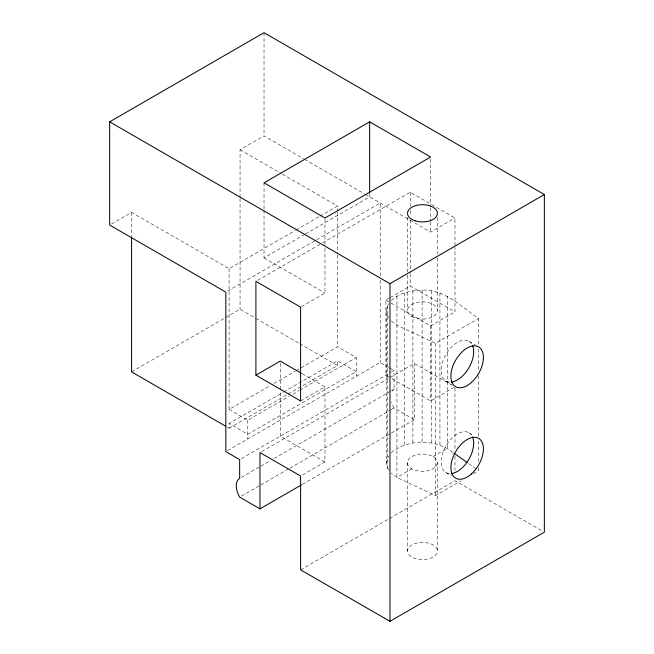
<?xml version="1.0" encoding="UTF-8"?>
<svg xmlns="http://www.w3.org/2000/svg" width="654" height="654" viewBox="0 0 654 654"><rect width="100%" height="100%" fill="white"/><g stroke="black" fill="none" stroke-linecap="round" stroke-linejoin="round"><path stroke-width="0.49" stroke-dasharray="3.27 2.45" d="M388.893 469.924L387.708 468.264L386.489 462.942L386.489 310.699L387.708 305.369L388.893 303.718M386.489 462.942L387.708 457.62L388.893 455.969M391.264 300.415C399.619 292.861 411.153 290.409 422.116 290.131C444.851 288.88 461.127 306.914 478.589 318.433L478.589 345.001M391.264 452.658C408.374 438.736 435.768 439.006 453.067 452.503M411.799 468.779L396.929 477.485L391.264 473.226M111.401 224.028L131.585 212.378L229.088 268.671L295.232 230.486M240.059 197.5L240.059 149.75L264.028 135.909L303.636 158.775M296.115 229.971L319.046 216.736M319.929 216.229L337.562 206.043L337.562 211.144M264.028 210.204L264.028 257.88L304.519 234.5M305.402 233.993L369.657 196.895L369.657 193.854M227.6 291.112L315.825 240.173M316.708 239.666L380.219 202.993L380.219 276.143M257.643 280.329L321.654 243.378M322.528 242.871L410.287 192.202L454.98 218.003L454.98 246.558M131.585 371.881L240.059 309.252L254.986 317.877M301.461 306.636L324.973 293.066L324.973 247.416M365.259 194.352L430.602 232.08L454.98 218.003M389.163 377.039L385.909 375.167L385.909 300.104L389.392 298.093M390.266 297.586L410.287 286.027L454.98 311.827L454.98 247.58M229.088 268.671L229.088 409.412L270.535 385.476M274.067 383.44L295.232 371.219M296.115 370.712L337.562 346.784L356.25 357.575L356.25 376.336M227.33 427.16L229.088 428.174L229.088 423.481L282.888 392.425M283.762 391.918L337.562 360.853L356.25 371.644L247.776 434.272L229.088 423.481M229.088 428.174L287.294 394.566M288.177 394.06L337.562 365.545L337.562 360.853M229.088 409.412L247.776 420.203L289.223 396.267M292.755 394.231L298.927 390.667M299.81 390.16L356.25 357.575M300.595 400.967L324.973 386.89L324.973 461.953L301.461 475.523M385.909 300.104L430.602 325.905L454.98 311.827M227.592 450.614L380.219 362.496L388.852 367.483M391.264 320.975L396.929 325.234L435.523 343.301L478.589 318.433M241.416 458.585L390.503 372.51M391.386 372.003L394.035 370.475L394.035 389.236A16.252 9.385 60 0 0 392.212 390.928M261.706 451.562L389.089 378.02M452.331 385.361L414.35 363.436L389.972 377.513L430.602 400.967L454.98 386.89M241.416 477.355L259.94 466.654M260.823 466.147L270.527 460.547M274.059 458.511L390.503 391.272M391.386 390.765L394.035 389.236M241.416 496.116L259.94 485.423M260.823 484.916L289.052 468.616M289.935 468.101L390.503 410.042M391.386 409.535L394.035 408.006L414.35 419.729L414.35 363.436M302.312 484.418L390.528 433.479M391.411 432.973L414.35 419.729M300.595 569.855L388.811 518.916M389.694 518.409L454.98 480.715L542.591 531.146M396.929 296.156L396.929 477.485L435.523 495.544L461.013 480.829M473.316 473.725L478.589 470.684L478.589 467.618M432.923 456.582L447.303 448.399L447.303 296.156M304.519 159.29L364.376 193.846M240.059 149.75L281.343 173.588M282.226 174.095L337.562 206.043M468.91 341.265L475.409 345.018M264.028 257.88L324.973 293.066M445.922 381.069L451.612 384.356M389.719 367.981L394.035 370.475M468.91 432.744L473.782 435.556M255.869 318.384L298.911 343.236M299.794 343.742L337.562 365.545M302.189 373.736L324.973 386.89M445.922 472.556L451.612 475.834M324.973 461.953L280.28 436.153L280.28 390.503M468.705 463.645L476.938 469.515M388.893 317.672L387.708 316.021L386.489 310.699M437.297 462.664A14.936 8.608 -0.1 0 1 414.889 470.144A14.936 8.608 -0.1 0 1 414.889 455.225A14.936 8.608 -0.1 0 1 437.297 462.664L437.412 550.987A14.936 8.608 -0.1 0 1 415.004 558.467A14.936 8.608 -0.1 0 1 415.004 543.548A14.936 8.608 -0.1 0 1 437.412 550.987M407.426 462.697L407.54 551.011M478.589 349.089L478.589 370.548M478.589 375.658L478.589 436.962M478.589 441.049L478.589 461.487M454.98 387.912L454.98 450.124M454.98 456.239L454.98 470.52M439.929 292.886L439.929 445.129M437.412 217.365L437.412 253.809M437.412 257.856L437.412 310.487M435.523 343.301L435.523 495.544M431.338 290.826L431.338 443.077M430.602 159.045L430.602 206.721M430.602 207.735L430.602 220.921M430.602 221.935L430.602 232.08M430.602 325.905L430.602 400.967M422.116 290.131L422.116 442.374M412.895 290.826L412.895 443.077M410.287 192.202L410.287 206.484M410.287 210.563L410.287 215.657M410.287 219.736L410.287 272.767M410.287 273.789L410.287 286.027M407.54 217.365L407.54 274.051M407.54 275.064L407.54 310.487M404.303 292.886L404.303 445.129M387.708 305.369L387.708 468.264M380.219 280.206L380.219 362.496M337.562 212.166L337.562 253.973M337.562 254.995L337.562 346.784M324.973 219.016L324.973 246.403M280.28 363.117L280.28 389.49M264.028 32.7L264.028 135.909M264.028 182.818L264.028 209.19M247.776 420.203L247.776 438.965M240.059 198.514L240.059 309.252M131.585 212.378L131.585 235.742M394.035 408.006A16.252 9.385 60 0 1 391.542 402.259M449.29 473.594A22.98 13.268 -60 0 1 445.922 446.012A22.98 13.268 -60 0 1 471.485 435.139M449.29 382.108A22.98 13.268 -60 0 1 445.922 354.533A22.98 13.268 -60 0 1 471.485 343.661M411.914 316.585A14.936 8.625 0 0 0 436.905 312.718A14.936 8.625 0 0 0 418.609 302.156A14.936 8.625 0 0 0 411.914 316.585"/><path stroke-width="0.98" d="M109.643 121.832L264.028 32.7L544.357 194.549L544.357 532.168L389.972 621.3L300.595 569.855L300.595 476.022L259.965 452.568L259.965 508.861L239.65 497.138A16.252 9.385 60 0 1 239.65 478.368L239.65 459.607L225.834 451.628L225.834 292.125L109.643 225.041L109.643 121.832L389.972 283.681L544.357 194.549M369.657 121.832L264.028 182.818L324.973 218.003L430.602 157.017L369.657 121.832L369.657 192.84M255.902 375.159L300.595 400.967L300.595 307.135L255.902 281.334L255.902 375.159L280.28 361.09L301.306 373.23M259.965 508.861L301.429 484.925M225.573 426.146L131.585 371.881L131.585 236.756M453.892 453.091L467.062 462.476M389.972 283.681L389.972 621.3M472.425 436.798A22.98 13.268 -60 0 1 468.91 459.28A22.98 13.268 -60 0 1 451.195 473.578M472.425 345.32A22.98 13.268 -60 0 1 468.91 367.801A22.98 13.268 -60 0 1 451.195 382.091M471.371 382.492A22.98 13.268 -60 0 0 478.654 346.898A22.98 13.268 -60 0 0 451.464 371.006A22.98 13.268 -60 0 0 471.371 382.492M471.371 473.978A22.98 13.268 -60 0 0 478.654 438.376A22.98 13.268 -60 0 0 451.464 462.484A22.98 13.268 -60 0 0 471.371 473.978M415.004 220.79A14.936 8.625 0 0 0 437.412 213.318A14.936 8.625 0 0 0 415.004 205.847A14.936 8.625 0 0 0 415.004 220.79"/></g></svg>
